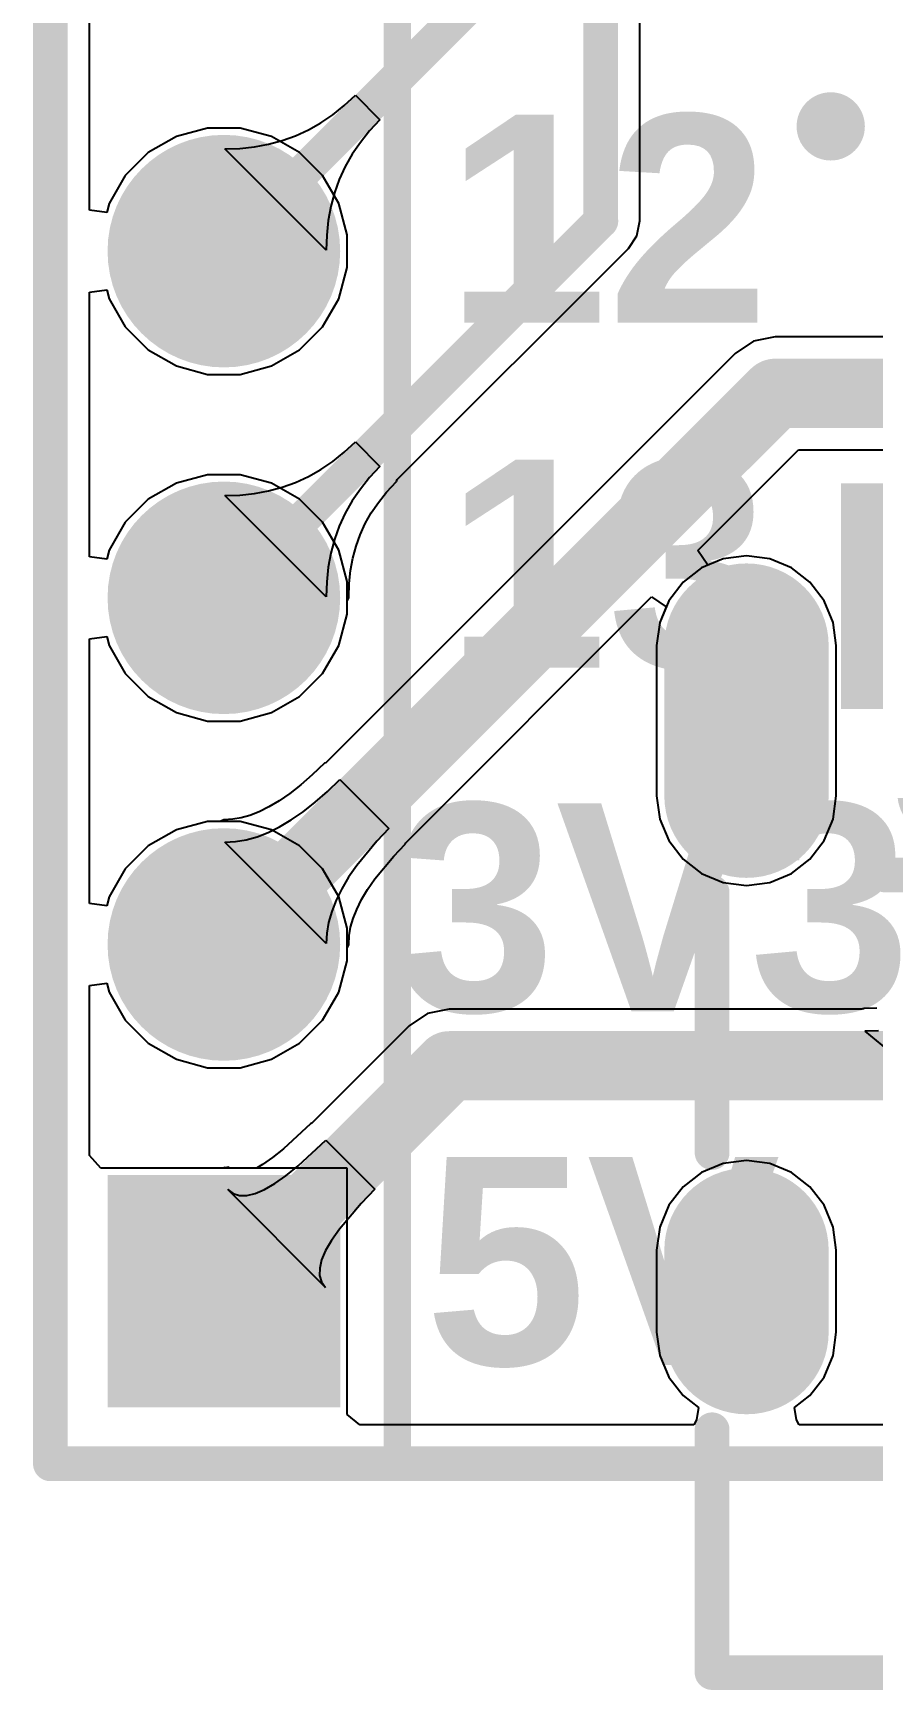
# Model space of a CAD drawing. Header units: millimetres. Extents: x 263 to 304.8, y 57.6 to 115.4.
# Drawn here: x 271.53 to 277.68, y 57.58 to 69.72 of the extents above; entities that cross this region are included whole.
import ezdxf

# ---------------------------------------------------------------- set-up
doc = ezdxf.new("R2010")
doc.units = ezdxf.units.MM
for name, color, linetype in [('BottomLayer', 5, 'Continuous'), ('BottomSolder', 6, 'Continuous'), ('KeepOutLayer', 6, 'Continuous'), ('Mechanical15', 56, 'Continuous'), ('MultiLayer', 9, 'Continuous'), ('PadHoleLayer', 156, 'Continuous'), ('TopLayer', 1, 'Continuous'), ('TopOverlay', 2, 'Continuous'), ('TopPaste', 8, 'Continuous'), ('TopSolder', 216, 'Continuous'), ('ViaHoleLayer', 16, 'Continuous')]:
    doc.layers.add(name, color=color, linetype=linetype)
doc.styles.add('Arial', font='arialbd.ttf', dxfattribs={"height": 0.2})

# ---------------------------------------------------------------- blocks, each defined once
blk = doc.blocks.new('HDR1X22_23')
at = {"layer": 'BottomLayer'}
blk.add_hatch(color=5, dxfattribs=at).paths.add_polyline_path([(-0.75, 0.75), (0.75, 0.75), (0.75, -0.75), (-0.75, -0.75)])
h = blk.add_hatch(color=5, dxfattribs=at)
edge = h.paths.add_edge_path()
edge.add_arc((2.54, 0), 0.75, 0, 360)
h = blk.add_hatch(color=5, dxfattribs=at)
edge = h.paths.add_edge_path()
edge.add_arc((5.08, 0), 0.75, 0, 360)
h = blk.add_hatch(color=5, dxfattribs=at)
edge = h.paths.add_edge_path()
edge.add_arc((7.62, 0), 0.75, 0, 360)
at = {"layer": 'BottomSolder'}
blk.add_hatch(color=6, dxfattribs=at).paths.add_polyline_path([(-0.852, 0.852), (0.852, 0.852), (0.852, -0.852), (-0.852, -0.852)])
h = blk.add_hatch(color=6, dxfattribs=at)
edge = h.paths.add_edge_path()
edge.add_arc((2.54, 0), 0.852, 0, 360)
h = blk.add_hatch(color=6, dxfattribs=at)
edge = h.paths.add_edge_path()
edge.add_arc((5.08, 0), 0.852, 0, 360)
h = blk.add_hatch(color=6, dxfattribs=at)
edge = h.paths.add_edge_path()
edge.add_arc((7.62, 0), 0.852, 0, 360)
at = {"layer": 'MultiLayer'}
blk.add_hatch(color=9, dxfattribs=at).paths.add_polyline_path([(-0.75, 0.75), (0.75, 0.75), (0.75, -0.75), (-0.75, -0.75)])
h = blk.add_hatch(color=9, dxfattribs=at)
edge = h.paths.add_edge_path()
edge.add_arc((2.54, 0), 0.75, 0, 360)
h = blk.add_hatch(color=9, dxfattribs=at)
edge = h.paths.add_edge_path()
edge.add_arc((5.08, 0), 0.75, 0, 360)
h = blk.add_hatch(color=9, dxfattribs=at)
edge = h.paths.add_edge_path()
edge.add_arc((7.62, 0), 0.75, 0, 360)
at = {"layer": 'PadHoleLayer'}
h = blk.add_hatch(color=156, dxfattribs=at)
edge = h.paths.add_edge_path()
edge.add_arc((0, 0), 0.45, 0, 360)
h = blk.add_hatch(color=156, dxfattribs=at)
edge = h.paths.add_edge_path()
edge.add_arc((2.54, 0), 0.45, 0, 360)
h = blk.add_hatch(color=156, dxfattribs=at)
edge = h.paths.add_edge_path()
edge.add_arc((5.08, 0), 0.45, 0, 360)
h = blk.add_hatch(color=156, dxfattribs=at)
edge = h.paths.add_edge_path()
edge.add_arc((7.62, 0), 0.45, 0, 360)
at = {"layer": 'TopLayer'}
blk.add_hatch(color=1, dxfattribs=at).paths.add_polyline_path([(-0.75, 0.75), (0.75, 0.75), (0.75, -0.75), (-0.75, -0.75)])
h = blk.add_hatch(color=1, dxfattribs=at)
edge = h.paths.add_edge_path()
edge.add_arc((2.54, 0), 0.75, 0, 360)
h = blk.add_hatch(color=1, dxfattribs=at)
edge = h.paths.add_edge_path()
edge.add_arc((5.08, 0), 0.75, 0, 360)
h = blk.add_hatch(color=1, dxfattribs=at)
edge = h.paths.add_edge_path()
edge.add_arc((7.62, 0), 0.75, 0, 360)
at = {"layer": 'TopSolder'}
blk.add_hatch(color=216, dxfattribs=at).paths.add_polyline_path([(-0.852, 0.852), (0.852, 0.852), (0.852, -0.852), (-0.852, -0.852)])
h = blk.add_hatch(color=216, dxfattribs=at)
edge = h.paths.add_edge_path()
edge.add_arc((2.54, 0), 0.852, 0, 360)
h = blk.add_hatch(color=216, dxfattribs=at)
edge = h.paths.add_edge_path()
edge.add_arc((5.08, 0), 0.852, 0, 360)
h = blk.add_hatch(color=216, dxfattribs=at)
edge = h.paths.add_edge_path()
edge.add_arc((7.62, 0), 0.852, 0, 360)
at = {"layer": 'TopOverlay', "const_width": 0.2}
for points in [[(-1.27, 1.27), (-1.27, -1.27)], [(-1.27, 1.27), (0.635, 1.27)], [(0.635, 1.27), (54.61, 1.27)], [(-1.27, -1.27), (54.61, -1.27)]]:
    blk.add_lwpolyline(points, dxfattribs=at)
at = {"layer": 'TopOverlay', "const_width": 0.1}
for points in [[(-1.32, 1.27, 1), (-1.22, 1.27, 1)], [(-1.32, 1.27, 1), (-1.22, 1.27, 1)], [(0.585, 1.27, 1), (0.685, 1.27, 1)], [(0.585, 1.27, 1), (0.685, 1.27, 1)], [(-1.32, -1.27, 1), (-1.22, -1.27, 1)], [(-1.32, -1.27, 1), (-1.22, -1.27, 1)]]:
    blk.add_lwpolyline(points, format="xyb", close=True, dxfattribs=at)
blk = doc.blocks.new('USB_T____C_16P___A_26')
at = {"layer": 'BottomLayer'}
h = blk.add_hatch(color=5, dxfattribs=at)
edge = h.paths.add_edge_path()
edge.add_arc((-4.32, 3.63), 0.5, 180, 360)
edge.add_line((-3.82, 3.63), (-3.82, 4.73))
edge.add_arc((-4.32, 4.73), 0.5, 0, 180)
edge.add_line((-4.82, 4.73), (-4.82, 3.63))
h = blk.add_hatch(color=5, dxfattribs=at)
edge = h.paths.add_edge_path()
edge.add_arc((4.32, 3.63), 0.5, 180, 360)
edge.add_line((4.82, 3.63), (4.82, 4.73))
edge.add_arc((4.32, 4.73), 0.5, 0, 180)
edge.add_line((3.82, 4.73), (3.82, 3.63))
h = blk.add_hatch(color=5, dxfattribs=at)
edge = h.paths.add_edge_path()
edge.add_arc((-4.32, -0.3), 0.5, 180, 360)
edge.add_line((-3.82, -0.3), (-3.82, 0.3))
edge.add_arc((-4.32, 0.3), 0.5, 0, 180)
edge.add_line((-4.82, 0.3), (-4.82, -0.3))
h = blk.add_hatch(color=5, dxfattribs=at)
edge = h.paths.add_edge_path()
edge.add_arc((4.32, -0.3), 0.5, 180, 360)
edge.add_line((4.82, -0.3), (4.82, 0.3))
edge.add_arc((4.32, 0.3), 0.5, 0, 180)
edge.add_line((3.82, 0.3), (3.82, -0.3))
at = {"layer": 'BottomSolder'}
h = blk.add_hatch(color=6, dxfattribs=at)
edge = h.paths.add_edge_path()
edge.add_arc((-4.32, 3.63), 0.602, 180, 360)
edge.add_line((-3.718, 3.63), (-3.718, 4.73))
edge.add_arc((-4.32, 4.73), 0.602, 0, 180)
edge.add_line((-4.922, 4.73), (-4.922, 3.63))
h = blk.add_hatch(color=6, dxfattribs=at)
edge = h.paths.add_edge_path()
edge.add_arc((4.32, 3.63), 0.602, 180, 360)
edge.add_line((4.922, 3.63), (4.922, 4.73))
edge.add_arc((4.32, 4.73), 0.602, 0, 180)
edge.add_line((3.718, 4.73), (3.718, 3.63))
h = blk.add_hatch(color=6, dxfattribs=at)
edge = h.paths.add_edge_path()
edge.add_arc((-2.89, 3.65), 0.102, 0, 360)
h = blk.add_hatch(color=6, dxfattribs=at)
edge = h.paths.add_edge_path()
edge.add_arc((2.89, 3.65), 0.102, 0, 360)
h = blk.add_hatch(color=6, dxfattribs=at)
edge = h.paths.add_edge_path()
edge.add_arc((-4.32, -0.3), 0.602, 180, 360)
edge.add_line((-3.718, -0.3), (-3.718, 0.3))
edge.add_arc((-4.32, 0.3), 0.602, 0, 180)
edge.add_line((-4.922, 0.3), (-4.922, -0.3))
h = blk.add_hatch(color=6, dxfattribs=at)
edge = h.paths.add_edge_path()
edge.add_arc((4.32, -0.3), 0.602, 180, 360)
edge.add_line((4.922, -0.3), (4.922, 0.3))
edge.add_arc((4.32, 0.3), 0.602, 0, 180)
edge.add_line((3.718, 0.3), (3.718, -0.3))
at = {"layer": 'MultiLayer'}
h = blk.add_hatch(color=9, dxfattribs=at)
edge = h.paths.add_edge_path()
edge.add_arc((-4.32, 3.63), 0.5, 180, 360)
edge.add_line((-3.82, 3.63), (-3.82, 4.73))
edge.add_arc((-4.32, 4.73), 0.5, 0, 180)
edge.add_line((-4.82, 4.73), (-4.82, 3.63))
h = blk.add_hatch(color=9, dxfattribs=at)
edge = h.paths.add_edge_path()
edge.add_arc((4.32, 3.63), 0.5, 180, 360)
edge.add_line((4.82, 3.63), (4.82, 4.73))
edge.add_arc((4.32, 4.73), 0.5, 0, 180)
edge.add_line((3.82, 4.73), (3.82, 3.63))
h = blk.add_hatch(color=9, dxfattribs=at)
edge = h.paths.add_edge_path()
edge.add_arc((-4.32, -0.3), 0.5, 180, 360)
edge.add_line((-3.82, -0.3), (-3.82, 0.3))
edge.add_arc((-4.32, 0.3), 0.5, 0, 180)
edge.add_line((-4.82, 0.3), (-4.82, -0.3))
h = blk.add_hatch(color=9, dxfattribs=at)
edge = h.paths.add_edge_path()
edge.add_arc((4.32, -0.3), 0.5, 180, 360)
edge.add_line((4.82, -0.3), (4.82, 0.3))
edge.add_arc((4.32, 0.3), 0.5, 0, 180)
edge.add_line((3.82, 0.3), (3.82, -0.3))
at = {"layer": 'PadHoleLayer'}
h = blk.add_hatch(color=156, dxfattribs=at)
edge = h.paths.add_edge_path()
edge.add_arc((-4.32, 3.63), 0.3, 180, 360)
edge.add_line((-4.02, 3.63), (-4.02, 4.73))
edge.add_arc((-4.32, 4.73), 0.3, 0, 180)
edge.add_line((-4.62, 4.73), (-4.62, 3.63))
h = blk.add_hatch(color=156, dxfattribs=at)
edge = h.paths.add_edge_path()
edge.add_arc((4.32, 3.63), 0.3, 180, 360)
edge.add_line((4.62, 3.63), (4.62, 4.73))
edge.add_arc((4.32, 4.73), 0.3, 0, 180)
edge.add_line((4.02, 4.73), (4.02, 3.63))
h = blk.add_hatch(color=156, dxfattribs=at)
edge = h.paths.add_edge_path()
edge.add_arc((-2.89, 3.65), 0.325, 0, 360)
h = blk.add_hatch(color=156, dxfattribs=at)
edge = h.paths.add_edge_path()
edge.add_arc((2.89, 3.65), 0.325, 0, 360)
h = blk.add_hatch(color=156, dxfattribs=at)
edge = h.paths.add_edge_path()
edge.add_arc((-4.32, -0.3), 0.3, 180, 360)
edge.add_line((-4.02, -0.3), (-4.02, 0.3))
edge.add_arc((-4.32, 0.3), 0.3, 0, 180)
edge.add_line((-4.62, 0.3), (-4.62, -0.3))
h = blk.add_hatch(color=156, dxfattribs=at)
edge = h.paths.add_edge_path()
edge.add_arc((4.32, -0.3), 0.3, 180, 360)
edge.add_line((4.62, -0.3), (4.62, 0.3))
edge.add_arc((4.32, 0.3), 0.3, 0, 180)
edge.add_line((4.02, 0.3), (4.02, -0.3))
at = {"layer": 'TopLayer'}
for points in [[(-3.525, 5.817), (-3.225, 5.817), (-3.225, 4.367), (-3.525, 4.367)], [(-3.225, 5.817), (-2.925, 5.817), (-2.925, 4.367), (-3.225, 4.367)], [(-2.75, 5.817), (-2.45, 5.817), (-2.45, 4.367), (-2.75, 4.367)], [(-2.45, 5.817), (-2.15, 5.817), (-2.15, 4.367), (-2.45, 4.367)], [(-1.9, 5.817), (-1.6, 5.817), (-1.6, 4.367), (-1.9, 4.367)], [(-1.4, 5.817), (-1.1, 5.817), (-1.1, 4.367), (-1.4, 4.367)], [(-0.9, 5.817), (-0.6, 5.817), (-0.6, 4.367), (-0.9, 4.367)], [(-0.4, 5.817), (-0.1, 5.817), (-0.1, 4.367), (-0.4, 4.367)], [(0.4, 4.367), (0.1, 4.367), (0.1, 5.817), (0.4, 5.817)], [(0.9, 4.367), (0.6, 4.367), (0.6, 5.817), (0.9, 5.817)], [(1.1, 5.817), (1.4, 5.817), (1.4, 4.367), (1.1, 4.367)], [(1.9, 4.367), (1.6, 4.367), (1.6, 5.817), (1.9, 5.817)], [(2.45, 4.375), (2.15, 4.375), (2.15, 5.825), (2.45, 5.825)], [(2.75, 4.375), (2.45, 4.375), (2.45, 5.825), (2.75, 5.825)], [(3.225, 4.375), (2.925, 4.375), (2.925, 5.825), (3.225, 5.825)], [(3.525, 4.375), (3.225, 4.375), (3.225, 5.825), (3.525, 5.825)]]:
    blk.add_hatch(color=1, dxfattribs=at).paths.add_polyline_path(points)
h = blk.add_hatch(color=1, dxfattribs=at)
edge = h.paths.add_edge_path()
edge.add_arc((-4.32, 3.63), 0.5, 180, 360)
edge.add_line((-3.82, 3.63), (-3.82, 4.73))
edge.add_arc((-4.32, 4.73), 0.5, 0, 180)
edge.add_line((-4.82, 4.73), (-4.82, 3.63))
h = blk.add_hatch(color=1, dxfattribs=at)
edge = h.paths.add_edge_path()
edge.add_arc((4.32, 3.63), 0.5, 180, 360)
edge.add_line((4.82, 3.63), (4.82, 4.73))
edge.add_arc((4.32, 4.73), 0.5, 0, 180)
edge.add_line((3.82, 4.73), (3.82, 3.63))
h = blk.add_hatch(color=1, dxfattribs=at)
edge = h.paths.add_edge_path()
edge.add_arc((-4.32, -0.3), 0.5, 180, 360)
edge.add_line((-3.82, -0.3), (-3.82, 0.3))
edge.add_arc((-4.32, 0.3), 0.5, 0, 180)
edge.add_line((-4.82, 0.3), (-4.82, -0.3))
h = blk.add_hatch(color=1, dxfattribs=at)
edge = h.paths.add_edge_path()
edge.add_arc((4.32, -0.3), 0.5, 180, 360)
edge.add_line((4.82, -0.3), (4.82, 0.3))
edge.add_arc((4.32, 0.3), 0.5, 0, 180)
edge.add_line((3.82, 0.3), (3.82, -0.3))
at = {"layer": 'TopPaste'}
for points in [[(-3.525, 5.817), (-3.225, 5.817), (-3.225, 4.367), (-3.525, 4.367)], [(-3.225, 5.817), (-2.925, 5.817), (-2.925, 4.367), (-3.225, 4.367)], [(-2.75, 5.817), (-2.45, 5.817), (-2.45, 4.367), (-2.75, 4.367)], [(-2.45, 5.817), (-2.15, 5.817), (-2.15, 4.367), (-2.45, 4.367)], [(-1.9, 5.817), (-1.6, 5.817), (-1.6, 4.367), (-1.9, 4.367)], [(-1.4, 5.817), (-1.1, 5.817), (-1.1, 4.367), (-1.4, 4.367)], [(-0.9, 5.817), (-0.6, 5.817), (-0.6, 4.367), (-0.9, 4.367)], [(-0.4, 5.817), (-0.1, 5.817), (-0.1, 4.367), (-0.4, 4.367)], [(0.4, 4.367), (0.1, 4.367), (0.1, 5.817), (0.4, 5.817)], [(0.9, 4.367), (0.6, 4.367), (0.6, 5.817), (0.9, 5.817)], [(1.1, 5.817), (1.4, 5.817), (1.4, 4.367), (1.1, 4.367)], [(1.9, 4.367), (1.6, 4.367), (1.6, 5.817), (1.9, 5.817)], [(2.45, 4.375), (2.15, 4.375), (2.15, 5.825), (2.45, 5.825)], [(2.75, 4.375), (2.45, 4.375), (2.45, 5.825), (2.75, 5.825)], [(3.225, 4.375), (2.925, 4.375), (2.925, 5.825), (3.225, 5.825)], [(3.525, 4.375), (3.225, 4.375), (3.225, 5.825), (3.525, 5.825)]]:
    blk.add_hatch(color=8, dxfattribs=at).paths.add_polyline_path(points)
at = {"layer": 'TopSolder'}
for points in [[(-3.627, 5.918), (-3.123, 5.918), (-3.123, 4.265), (-3.627, 4.265)], [(-3.327, 5.918), (-2.823, 5.918), (-2.823, 4.265), (-3.327, 4.265)], [(-2.852, 5.918), (-2.349, 5.918), (-2.349, 4.265), (-2.852, 4.265)], [(-2.552, 5.918), (-2.049, 5.918), (-2.049, 4.265), (-2.552, 4.265)], [(-2.002, 5.918), (-1.499, 5.918), (-1.499, 4.265), (-2.002, 4.265)], [(-1.502, 5.918), (-0.999, 5.918), (-0.999, 4.265), (-1.502, 4.265)], [(-1.002, 5.918), (-0.499, 5.918), (-0.499, 4.265), (-1.002, 4.265)], [(-0.502, 5.918), (0.001, 5.918), (0.001, 4.265), (-0.502, 4.265)], [(0.501, 4.265), (-0.002, 4.265), (-0.002, 5.918), (0.501, 5.918)], [(1.001, 4.265), (0.498, 4.265), (0.498, 5.918), (1.001, 5.918)], [(0.998, 5.918), (1.501, 5.918), (1.501, 4.265), (0.998, 4.265)], [(2.001, 4.265), (1.498, 4.265), (1.498, 5.918), (2.001, 5.918)], [(2.552, 4.273), (2.048, 4.273), (2.048, 5.926), (2.552, 5.926)], [(2.852, 4.273), (2.348, 4.273), (2.348, 5.926), (2.852, 5.926)], [(3.326, 4.273), (2.823, 4.273), (2.823, 5.926), (3.326, 5.926)], [(3.626, 4.273), (3.123, 4.273), (3.123, 5.926), (3.626, 5.926)]]:
    blk.add_hatch(color=216, dxfattribs=at).paths.add_polyline_path(points)
h = blk.add_hatch(color=216, dxfattribs=at)
edge = h.paths.add_edge_path()
edge.add_arc((-4.32, 3.63), 0.602, 180, 360)
edge.add_line((-3.718, 3.63), (-3.718, 4.73))
edge.add_arc((-4.32, 4.73), 0.602, 0, 180)
edge.add_line((-4.922, 4.73), (-4.922, 3.63))
h = blk.add_hatch(color=216, dxfattribs=at)
edge = h.paths.add_edge_path()
edge.add_arc((4.32, 3.63), 0.602, 180, 360)
edge.add_line((4.922, 3.63), (4.922, 4.73))
edge.add_arc((4.32, 4.73), 0.602, 0, 180)
edge.add_line((3.718, 4.73), (3.718, 3.63))
h = blk.add_hatch(color=216, dxfattribs=at)
edge = h.paths.add_edge_path()
edge.add_arc((-2.89, 3.65), 0.102, 0, 360)
h = blk.add_hatch(color=216, dxfattribs=at)
edge = h.paths.add_edge_path()
edge.add_arc((2.89, 3.65), 0.102, 0, 360)
h = blk.add_hatch(color=216, dxfattribs=at)
edge = h.paths.add_edge_path()
edge.add_arc((-4.32, -0.3), 0.602, 180, 360)
edge.add_line((-3.718, -0.3), (-3.718, 0.3))
edge.add_arc((-4.32, 0.3), 0.602, 0, 180)
edge.add_line((-4.922, 0.3), (-4.922, -0.3))
h = blk.add_hatch(color=216, dxfattribs=at)
edge = h.paths.add_edge_path()
edge.add_arc((4.32, -0.3), 0.602, 180, 360)
edge.add_line((4.922, -0.3), (4.922, 0.3))
edge.add_arc((4.32, 0.3), 0.602, 0, 180)
edge.add_line((3.718, 0.3), (3.718, -0.3))
at = {"layer": 'Mechanical15', "const_width": 0.05}
for points in [[(0, -0.5), (0, 0.5)], [(-0.5, 0), (0.5, 0)]]:
    blk.add_lwpolyline(points, dxfattribs=at)
at = {"layer": 'Mechanical15'}
for points, const_width in [([(-0.012, 0.5, 1), (0.012, 0.5, 1)], 0.025), ([(0.35, 0, 1), (-0.35, 0, 1)], 0.05), ([(-0.512, 0, 1), (-0.487, 0, 1)], 0.025), ([(-0.362, 0, 1), (-0.337, 0, 1)], 0.025), ([(0.337, 0, 1), (0.362, 0, 1)], 0.025), ([(0.487, 0, 1), (0.512, 0, 1)], 0.025), ([(-0.012, -0.5, 1), (0.012, -0.5, 1)], 0.025)]:
    blk.add_lwpolyline(points, format="xyb", close=True, dxfattribs=dict(at, const_width=const_width))
at = {"layer": 'TopOverlay', "const_width": 0.254}
for points in [[(-3.302, 3.048), (3.048, 3.048)], [(-4.572, 1.016), (-4.572, 2.921)], [(4.572, 1.016), (4.572, 2.921)], [(-4.572, -2.794), (-4.572, -1.016)], [(4.572, -2.794), (4.572, -1.016)], [(-4.572, -2.794), (4.572, -2.794)]]:
    blk.add_lwpolyline(points, dxfattribs=at)
at = {"layer": 'TopOverlay', "const_width": 0.127}
for points in [[(-3.365, 3.048, 1), (-3.239, 3.048, 1)], [(2.985, 3.048, 1), (3.111, 3.048, 1)], [(-4.636, 2.921, 1), (-4.508, 2.921, 1)], [(4.508, 2.921, 1), (4.636, 2.921, 1)], [(-4.636, 1.016, 1), (-4.508, 1.016, 1)], [(4.508, 1.016, 1), (4.636, 1.016, 1)], [(-4.636, -1.016, 1), (-4.508, -1.016, 1)], [(4.508, -1.016, 1), (4.636, -1.016, 1)], [(-4.636, -2.794, 1), (-4.508, -2.794, 1)], [(-4.636, -2.794, 1), (-4.508, -2.794, 1)], [(4.508, -2.794, 1), (4.636, -2.794, 1)], [(4.508, -2.794, 1), (4.636, -2.794, 1)]]:
    blk.add_lwpolyline(points, format="xyb", close=True, dxfattribs=at)
at = {"layer": 'TopOverlay'}
blk.add_text('USB', height=1.27, rotation=360, dxfattribs=at).set_placement((-1.778, 1.397))

msp = doc.modelspace()

# ---------------------------------------------------------------- hatches: boundary and pattern name
at = {"layer": 'BottomLayer'}
h = msp.add_hatch(color=5, dxfattribs=at)
edge = h.paths.add_edge_path()
edge.add_arc((277.368, 69.037), 0.25, 0, 360)
at = {"layer": 'TopLayer'}
h = msp.add_hatch(color=1, dxfattribs=at)
edge = h.paths.add_edge_path()
edge.add_arc((277.368, 69.037), 0.25, 0, 360)
at = {"layer": 'ViaHoleLayer'}
h = msp.add_hatch(color=16, dxfattribs=at)
edge = h.paths.add_edge_path()
edge.add_arc((277.368, 69.037), 0.2, 0, 360)

# ---------------------------------------------------------------- linework, layer by layer
at = {"layer": 'BottomLayer'}
for p, q in [((271.938, 68.424), (271.938, 70.362)), ((272.575, 68.964), (272.369, 68.845)), ((272.804, 69.025), (272.575, 68.964)), ((273.042, 69.025), (272.804, 69.025)), ((273.271, 68.964), (273.042, 69.025)), ((273.477, 68.845), (273.271, 68.964)), ((272.369, 68.845), (272.201, 68.677)), ((273.645, 68.677), (273.477, 68.845)), ((272.201, 68.677), (272.082, 68.471)), ((273.764, 68.471), (273.645, 68.677)), ((272.082, 68.471), (272.065, 68.407)), ((273.825, 68.242), (273.764, 68.471)), ((272.065, 68.407), (271.938, 68.424)), ((273.825, 68.004), (273.825, 68.242)), ((273.764, 67.774), (273.825, 68.004)), ((271.938, 67.822), (272.065, 67.839)), ((271.938, 65.884), (271.938, 67.822)), ((272.065, 67.839), (272.082, 67.774)), ((272.082, 67.774), (272.201, 67.569)), ((273.645, 67.569), (273.764, 67.774)), ((272.201, 67.569), (272.369, 67.401)), ((273.477, 67.401), (273.645, 67.569)), ((276.962, 67.496), (276.803, 67.464)), ((287.255, 67.496), (276.962, 67.496)), ((272.369, 67.401), (272.575, 67.282)), ((273.271, 67.282), (273.477, 67.401)), ((276.669, 67.374), (273.669, 64.375)), ((276.803, 67.464), (276.669, 67.374)), ((272.575, 67.282), (272.804, 67.22)), ((273.042, 67.22), (273.271, 67.282)), ((272.804, 67.22), (273.042, 67.22)), ((276.395, 65.929), (277.133, 66.667)), ((277.133, 66.667), (287.426, 66.667)), ((272.575, 66.424), (272.369, 66.305)), ((272.804, 66.485), (272.575, 66.424)), ((273.042, 66.485), (272.804, 66.485)), ((273.271, 66.424), (273.042, 66.485)), ((273.477, 66.305), (273.271, 66.424)), ((272.369, 66.305), (272.201, 66.137)), ((273.645, 66.137), (273.477, 66.305)), ((272.201, 66.137), (272.082, 65.931)), ((273.764, 65.931), (273.645, 66.137)), ((272.082, 65.931), (272.065, 65.867)), ((273.825, 65.702), (273.764, 65.931)), ((276.467, 65.821), (276.395, 65.929)), ((272.065, 65.867), (271.938, 65.884)), ((276.581, 65.868), (276.467, 65.821)), ((276.751, 65.891), (276.581, 65.868)), ((276.921, 65.868), (276.751, 65.891)), ((277.08, 65.803), (276.921, 65.868)), ((277.216, 65.698), (277.08, 65.803)), ((273.825, 65.464), (273.825, 65.702)), ((277.321, 65.562), (277.216, 65.698)), ((274.255, 63.789), (276.055, 65.589)), ((276.055, 65.589), (276.163, 65.517)), ((277.387, 65.403), (277.321, 65.562)), ((273.764, 65.234), (273.825, 65.464)), ((276.163, 65.517), (276.116, 65.403)), ((276.116, 65.403), (276.093, 65.233)), ((277.409, 65.233), (277.387, 65.403)), ((271.938, 65.282), (272.065, 65.299)), ((271.938, 63.344), (271.938, 65.282)), ((272.065, 65.299), (272.082, 65.234)), ((272.082, 65.234), (272.201, 65.029)), ((273.645, 65.029), (273.764, 65.234)), ((276.093, 65.233), (276.093, 64.133)), ((277.409, 64.133), (277.409, 65.233)), ((272.201, 65.029), (272.369, 64.861)), ((273.477, 64.861), (273.645, 65.029)), ((272.369, 64.861), (272.575, 64.742)), ((273.271, 64.742), (273.477, 64.861)), ((272.575, 64.742), (272.804, 64.68)), ((273.042, 64.68), (273.271, 64.742)), ((272.804, 64.68), (273.042, 64.68)), ((273.659, 64.371), (273.57, 64.286)), ((273.669, 64.375), (273.659, 64.371)), ((273.57, 64.286), (273.486, 64.212)), ((273.681, 64.164), (273.773, 64.252)), ((273.773, 64.252), (274.132, 63.892)), ((273.327, 64.095), (273.252, 64.051)), ((273.405, 64.149), (273.327, 64.095)), ((273.486, 64.212), (273.405, 64.149)), ((273.591, 64.085), (273.681, 64.164)), ((276.093, 64.133), (276.116, 63.962)), ((277.387, 63.962), (277.409, 64.133)), ((273.049, 63.971), (272.989, 63.961)), ((273.113, 63.989), (273.049, 63.971)), ((273.181, 64.015), (273.113, 63.989)), ((273.252, 64.051), (273.181, 64.015)), ((273.416, 63.956), (273.503, 64.016)), ((273.503, 64.016), (273.591, 64.085)), ((272.575, 63.884), (272.369, 63.765)), ((272.804, 63.945), (272.575, 63.884)), ((272.896, 63.945), (272.804, 63.945)), ((272.922, 63.957), (272.896, 63.945)), ((272.989, 63.961), (272.922, 63.957)), ((273.166, 63.832), (273.247, 63.864)), ((273.247, 63.864), (273.331, 63.906)), ((273.331, 63.906), (273.416, 63.956)), ((274.132, 63.892), (274.044, 63.801)), ((276.116, 63.962), (276.181, 63.804)), ((277.321, 63.804), (277.387, 63.962)), ((272.369, 63.765), (272.201, 63.597)), ((272.931, 63.793), (273.007, 63.797)), ((273.673, 63.05), (272.931, 63.793)), ((273.007, 63.797), (273.086, 63.81)), ((273.086, 63.81), (273.166, 63.832)), ((274.044, 63.801), (273.896, 63.622)), ((274.167, 63.691), (274.251, 63.778)), ((274.251, 63.778), (274.255, 63.789)), ((276.181, 63.804), (276.286, 63.668)), ((277.216, 63.668), (277.321, 63.804)), ((273.896, 63.622), (273.836, 63.536)), ((274.028, 63.523), (274.167, 63.691)), ((276.286, 63.668), (276.422, 63.563)), ((277.08, 63.563), (277.216, 63.668)), ((272.201, 63.597), (272.082, 63.391)), ((273.836, 63.536), (273.786, 63.451)), ((273.975, 63.446), (274.028, 63.523)), ((276.422, 63.563), (276.581, 63.497)), ((276.581, 63.497), (276.751, 63.475)), ((276.751, 63.475), (276.921, 63.497)), ((276.921, 63.497), (277.08, 63.563)), ((272.082, 63.391), (272.065, 63.327)), ((273.745, 63.367), (273.713, 63.285)), ((273.786, 63.451), (273.745, 63.367)), ((273.896, 63.3), (273.931, 63.372)), ((273.931, 63.372), (273.975, 63.446)), ((272.065, 63.327), (271.938, 63.344)), ((273.713, 63.285), (273.69, 63.205)), ((273.869, 63.233), (273.896, 63.3)), ((273.677, 63.127), (273.673, 63.05)), ((273.69, 63.205), (273.677, 63.127)), ((273.841, 63.109), (273.851, 63.169)), ((273.851, 63.169), (273.869, 63.233)), ((273.825, 63.016), (273.838, 63.042)), ((273.825, 62.924), (273.825, 63.016)), ((273.838, 63.042), (273.841, 63.109)), ((273.764, 62.694), (273.825, 62.924)), ((271.938, 62.742), (272.065, 62.759)), ((272.065, 62.759), (272.082, 62.694)), ((271.938, 61.498), (271.938, 62.742)), ((272.082, 62.694), (272.201, 62.489)), ((273.645, 62.489), (273.764, 62.694)), ((272.201, 62.489), (272.369, 62.321)), ((273.477, 62.321), (273.645, 62.489)), ((272.369, 62.321), (272.575, 62.202)), ((273.271, 62.202), (273.477, 62.321)), ((272.575, 62.202), (272.804, 62.14)), ((273.042, 62.14), (273.271, 62.202)), ((272.804, 62.14), (273.042, 62.14)), ((272.021, 61.405), (271.938, 61.498)), ((276.581, 61.438), (276.422, 61.373)), ((276.751, 61.461), (276.581, 61.438)), ((276.921, 61.438), (276.751, 61.461)), ((277.08, 61.373), (276.921, 61.438)), ((272.065, 61.405), (272.021, 61.405)), ((273.825, 61.405), (272.065, 61.405)), ((273.825, 59.65), (273.825, 61.405)), ((276.422, 61.373), (276.286, 61.268)), ((277.216, 61.268), (277.08, 61.373)), ((276.286, 61.268), (276.181, 61.132)), ((277.321, 61.132), (277.216, 61.268)), ((276.181, 61.132), (276.116, 60.973)), ((277.387, 60.973), (277.321, 61.132)), ((276.116, 60.973), (276.093, 60.803)), ((277.409, 60.803), (277.387, 60.973)), ((276.093, 60.803), (276.093, 60.203)), ((277.409, 60.203), (277.409, 60.803)), ((276.093, 60.203), (276.116, 60.032)), ((277.387, 60.032), (277.409, 60.203)), ((276.116, 60.032), (276.181, 59.874)), ((277.321, 59.874), (277.387, 60.032)), ((276.181, 59.874), (276.286, 59.738)), ((277.216, 59.738), (277.321, 59.874)), ((276.286, 59.738), (276.4, 59.65)), ((277.103, 59.65), (277.216, 59.738)), ((273.825, 59.6), (273.825, 59.65)), ((273.92, 59.523), (273.825, 59.6)), ((276.4, 59.65), (276.385, 59.56)), ((277.117, 59.56), (277.103, 59.65)), ((276.366, 59.523), (273.92, 59.523)), ((276.385, 59.56), (276.366, 59.523)), ((277.136, 59.523), (277.117, 59.56)), ((285.006, 59.523), (277.136, 59.523))]:
    msp.add_line(p, q, dxfattribs=at)
at = {"layer": 'BottomLayer', "const_width": 0.508}
for points in [[(272.923, 63.043), (276.962, 67.081)], [(276.962, 67.081), (282.194, 67.081)]]:
    msp.add_lwpolyline(points, dxfattribs=at)
at = {"layer": 'BottomLayer', "const_width": 0.254}
for points in [[(276.835, 67.081, 1), (277.089, 67.081, 1)], [(276.835, 67.081, 1), (277.089, 67.081, 1)], [(272.796, 63.043, 1), (273.05, 63.043, 1)]]:
    msp.add_lwpolyline(points, format="xyb", close=True, dxfattribs=at)
at = {"layer": 'KeepOutLayer', "const_width": 0.254}
for points in [[(271.653, 59.238), (271.653, 115.291)], [(271.658, 59.238), (304.653, 59.238)]]:
    msp.add_lwpolyline(points, dxfattribs=at)
at = {"layer": 'KeepOutLayer', "const_width": 0.127}
for points in [[(271.589, 59.238, 1), (271.716, 59.238, 1)], [(271.595, 59.238, 1), (271.722, 59.238, 1)]]:
    msp.add_lwpolyline(points, format="xyb", close=True, dxfattribs=at)
at = {"layer": 'TopLayer'}
for p, q in [((275.969, 68.344), (275.969, 75.434)), ((273.72, 69.122), (273.805, 69.19)), ((273.805, 69.19), (273.886, 69.266)), ((273.886, 69.266), (274.066, 69.086)), ((273.633, 69.063), (273.72, 69.122)), ((274.066, 69.086), (273.99, 69.005)), ((273.351, 68.933), (273.448, 68.968)), ((273.448, 68.968), (273.542, 69.011)), ((273.542, 69.011), (273.633, 69.063)), ((273.99, 69.005), (273.923, 68.92)), ((272.931, 68.873), (273.04, 68.876)), ((273.673, 68.13), (272.931, 68.873)), ((273.04, 68.876), (273.147, 68.887)), ((273.147, 68.887), (273.251, 68.906)), ((273.251, 68.906), (273.351, 68.933)), ((273.863, 68.833), (273.812, 68.742)), ((273.923, 68.92), (273.863, 68.833)), ((273.812, 68.742), (273.768, 68.648)), ((273.768, 68.648), (273.733, 68.551)), ((273.733, 68.551), (273.706, 68.45)), ((273.687, 68.347), (273.676, 68.24)), ((273.706, 68.45), (273.687, 68.347)), ((275.948, 68.235), (275.969, 68.344)), ((273.676, 68.24), (273.673, 68.13)), ((275.886, 68.143), (275.948, 68.235)), ((274.192, 66.449), (275.886, 68.143)), ((275.886, 68.143), (275.886, 68.143)), ((273.72, 66.582), (273.805, 66.65)), ((273.805, 66.65), (273.886, 66.726)), ((273.886, 66.726), (274.066, 66.546)), ((273.542, 66.471), (273.633, 66.523)), ((273.633, 66.523), (273.72, 66.582)), ((274.066, 66.546), (273.99, 66.465)), ((273.351, 66.393), (273.448, 66.428)), ((273.448, 66.428), (273.542, 66.471)), ((273.99, 66.465), (273.923, 66.38)), ((274.115, 66.357), (274.187, 66.434)), ((274.187, 66.434), (274.192, 66.449)), ((272.931, 66.333), (273.04, 66.336)), ((273.673, 65.59), (272.931, 66.333)), ((273.04, 66.336), (273.147, 66.347)), ((273.147, 66.347), (273.251, 66.366)), ((273.251, 66.366), (273.351, 66.393)), ((273.863, 66.293), (273.812, 66.202)), ((273.923, 66.38), (273.863, 66.293)), ((274.003, 66.206), (274.055, 66.282)), ((274.055, 66.282), (274.115, 66.357)), ((273.812, 66.202), (273.768, 66.108)), ((273.959, 66.127), (274.003, 66.206)), ((273.768, 66.108), (273.733, 66.011)), ((273.891, 65.961), (273.921, 66.045)), ((273.921, 66.045), (273.959, 66.127)), ((273.733, 66.011), (273.706, 65.91)), ((273.867, 65.874), (273.891, 65.961)), ((273.687, 65.807), (273.676, 65.7)), ((273.706, 65.91), (273.687, 65.807)), ((273.85, 65.783), (273.867, 65.874)), ((276.422, 65.803), (276.286, 65.698)), ((276.581, 65.868), (276.422, 65.803)), ((276.751, 65.891), (276.581, 65.868)), ((276.921, 65.868), (276.751, 65.891)), ((277.08, 65.803), (276.921, 65.868)), ((277.216, 65.698), (277.08, 65.803)), ((273.676, 65.7), (273.673, 65.59)), ((273.838, 65.586), (273.841, 65.689)), ((273.841, 65.689), (273.85, 65.783)), ((276.286, 65.698), (276.181, 65.562)), ((277.321, 65.562), (277.216, 65.698)), ((273.825, 65.558), (273.838, 65.586)), ((273.825, 65.464), (273.825, 65.558)), ((276.181, 65.562), (276.116, 65.403)), ((277.387, 65.403), (277.321, 65.562)), ((273.764, 65.234), (273.825, 65.464)), ((276.116, 65.403), (276.093, 65.233)), ((277.409, 65.233), (277.387, 65.403)), ((271.938, 65.282), (272.065, 65.299)), ((271.938, 63.344), (271.938, 65.282)), ((272.065, 65.299), (272.082, 65.234)), ((272.082, 65.234), (272.201, 65.029)), ((273.645, 65.029), (273.764, 65.234)), ((276.093, 65.233), (276.093, 64.133)), ((277.409, 64.133), (277.409, 65.233)), ((272.201, 65.029), (272.369, 64.861)), ((273.477, 64.861), (273.645, 65.029)), ((272.369, 64.861), (272.575, 64.742)), ((273.271, 64.742), (273.477, 64.861)), ((272.575, 64.742), (272.804, 64.68)), ((273.042, 64.68), (273.271, 64.742)), ((272.804, 64.68), (273.042, 64.68)), ((276.093, 64.133), (276.116, 63.962)), ((277.387, 63.962), (277.409, 64.133)), ((272.575, 63.884), (272.369, 63.765)), ((272.804, 63.945), (272.575, 63.884)), ((273.042, 63.945), (272.804, 63.945)), ((273.271, 63.884), (273.042, 63.945)), ((273.477, 63.765), (273.271, 63.884)), ((276.116, 63.962), (276.181, 63.804)), ((277.321, 63.804), (277.387, 63.962)), ((272.369, 63.765), (272.201, 63.597)), ((273.645, 63.597), (273.477, 63.765)), ((276.181, 63.804), (276.286, 63.668)), ((277.216, 63.668), (277.321, 63.804)), ((276.286, 63.668), (276.422, 63.563)), ((277.08, 63.563), (277.216, 63.668)), ((272.201, 63.597), (272.082, 63.391)), ((273.764, 63.391), (273.645, 63.597)), ((276.422, 63.563), (276.581, 63.497)), ((276.581, 63.497), (276.751, 63.475)), ((276.751, 63.475), (276.921, 63.497)), ((276.921, 63.497), (277.08, 63.563)), ((272.082, 63.391), (272.065, 63.327)), ((273.825, 63.162), (273.764, 63.391)), ((272.065, 63.327), (271.938, 63.344)), ((273.825, 62.924), (273.825, 63.162)), ((273.764, 62.694), (273.825, 62.924)), ((271.938, 62.742), (272.065, 62.759)), ((272.065, 62.759), (272.082, 62.694)), ((271.938, 61.498), (271.938, 62.742)), ((272.082, 62.694), (272.201, 62.489)), ((273.645, 62.489), (273.764, 62.694)), ((274.415, 62.537), (274.281, 62.447)), ((274.574, 62.568), (274.415, 62.537)), ((277.596, 62.568), (274.574, 62.568)), ((277.603, 62.572), (277.596, 62.568)), ((277.608, 62.571), (277.603, 62.572)), ((277.612, 62.573), (277.608, 62.571)), ((277.706, 62.576), (277.612, 62.573)), ((272.201, 62.489), (272.369, 62.321)), ((273.477, 62.321), (273.645, 62.489)), ((274.281, 62.447), (273.568, 61.734)), ((277.719, 62.411), (277.618, 62.408)), ((277.618, 62.408), (278.232, 61.9)), ((272.369, 62.321), (272.575, 62.202)), ((273.271, 62.202), (273.477, 62.321)), ((272.575, 62.202), (272.804, 62.14)), ((273.042, 62.14), (273.271, 62.202)), ((272.804, 62.14), (273.042, 62.14)), ((273.558, 61.73), (273.36, 61.546)), ((273.568, 61.734), (273.558, 61.73)), ((273.36, 61.546), (273.279, 61.482)), ((273.468, 61.422), (273.67, 61.609)), ((273.67, 61.609), (274.029, 61.25)), ((272.021, 61.405), (271.938, 61.498)), ((273.207, 61.431), (273.162, 61.405)), ((273.279, 61.482), (273.207, 61.431)), ((273.378, 61.349), (273.468, 61.422)), ((272.065, 61.405), (272.021, 61.405)), ((272.918, 61.405), (272.065, 61.405)), ((272.926, 61.41), (272.918, 61.405)), ((272.939, 61.406), (272.926, 61.41)), ((272.952, 61.412), (272.939, 61.406)), ((272.967, 61.405), (272.952, 61.412)), ((273.162, 61.405), (272.967, 61.405)), ((273.296, 61.292), (273.378, 61.349)), ((273.667, 60.531), (272.952, 61.247)), ((272.952, 61.247), (272.991, 61.218)), ((272.991, 61.218), (273.037, 61.204)), ((273.037, 61.204), (273.091, 61.205)), ((273.091, 61.205), (273.152, 61.219)), ((273.152, 61.219), (273.22, 61.248)), ((273.22, 61.248), (273.296, 61.292)), ((274.029, 61.25), (273.928, 61.145)), ((273.928, 61.145), (273.77, 60.958)), ((273.77, 60.958), (273.712, 60.875)), ((273.712, 60.875), (273.668, 60.8)), ((273.639, 60.732), (273.625, 60.671)), ((273.668, 60.8), (273.639, 60.732)), ((273.625, 60.671), (273.624, 60.617)), ((273.624, 60.617), (273.638, 60.571)), ((273.638, 60.571), (273.667, 60.531))]:
    msp.add_line(p, q, dxfattribs=at)
for points, const_width in [([(275.684, 68.344), (275.684, 75.552)], 0.254), ([(272.923, 68.123), (275.278, 70.478)], 0.254), ([(272.923, 65.583), (275.684, 68.344)], 0.254), ([(272.923, 60.503), (274.574, 62.154)], 0.508), ([(274.574, 62.154), (278.232, 62.154)], 0.508)]:
    msp.add_lwpolyline(points, dxfattribs=dict(at, const_width=const_width))
for points, const_width in [([(275.621, 68.344, 1), (275.748, 68.344, 1)], 0.127), ([(275.621, 68.344, 1), (275.748, 68.344, 1)], 0.127), ([(272.86, 68.123, 1), (272.986, 68.123, 1)], 0.127), ([(272.86, 65.583, 1), (272.986, 65.583, 1)], 0.127), ([(274.447, 62.154, 1), (274.701, 62.154, 1)], 0.254), ([(274.447, 62.154, 1), (274.701, 62.154, 1)], 0.254), ([(272.796, 60.503, 1), (273.05, 60.503, 1)], 0.254)]:
    msp.add_lwpolyline(points, format="xyb", close=True, dxfattribs=dict(at, const_width=const_width))

# ---------------------------------------------------------------- block references
at = {"rotation": 90}
msp.add_blockref('HDR1X22_23', (272.923, 60.503), dxfattribs=at)
msp.add_blockref('USB_T____C_16P___A_26', (281.071, 60.503))

# ---------------------------------------------------------------- texts
at = {"layer": 'TopOverlay', "style": 'Arial'}
for s, p in [('12', (274.549, 67.599)), ('13', (274.549, 65.072)), ('3V3', (274.168, 62.553)), ('5V', (274.396, 59.962))]:
    msp.add_text(s, height=1.524, rotation=360, dxfattribs=at).set_placement(p)

doc.saveas('drawing.dxf')
